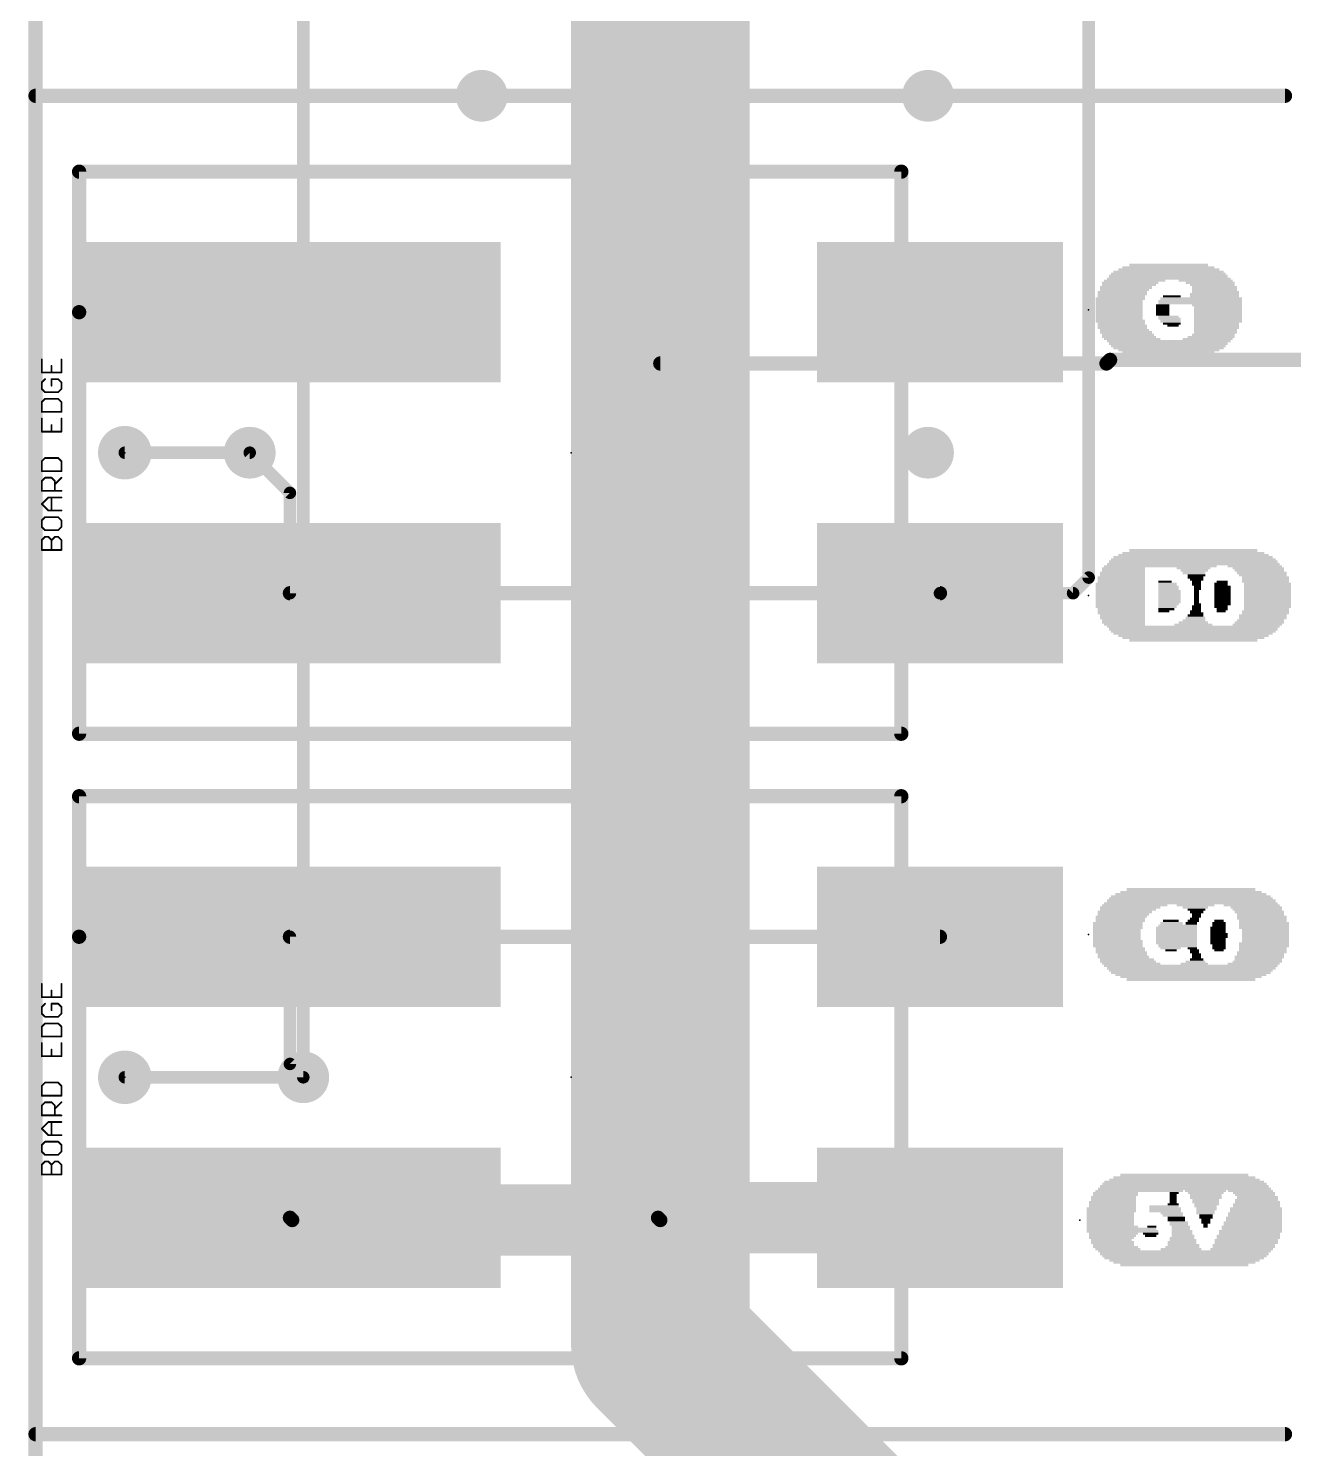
# Model space of a CAD drawing. Extents: x -23 to 84, y -8 to 75.
# Drawn here: x -0.1 to 17.9, y 7.42 to 27.63 of the extents above; entities that cross this region are included whole.
import ezdxf

# ---------------------------------------------------------------- set-up
doc = ezdxf.new("R2010")
doc.units = 0
for name, color, linetype in [('1', 12, 'CONTINUOUS'), ('16', 132, 'CONTINUOUS'), ('18', 110, 'CONTINUOUS'), ('20', 53, 'CONTINUOUS'), ('21', 253, 'CONTINUOUS'), ('23', 53, 'CONTINUOUS'), ('24', 53, 'CONTINUOUS'), ('51', 253, 'CONTINUOUS')]:
    doc.layers.add(name, color=color, linetype=linetype)

# ---------------------------------------------------------------- blocks, each defined once
blk = doc.blocks.new('RECT')
blk.add_solid([(-0.5, -0.5), (0.5, -0.5), (-0.5, 0.5), (0.5, 0.5)])
blk = doc.blocks.new('PIE')
at = {"const_width": 0.5}
blk.add_lwpolyline([(0, -0.25, 1), (0, 0.25, 1), (0, -0.25)], format="xyb", dxfattribs=at)
blk = doc.blocks.new('ROUNDV')
at = {"const_width": 0.5}
blk.add_lwpolyline([(0, -0.25, 1), (0, 0.25, 1), (0, -0.25)], format="xyb", dxfattribs=at)

msp = doc.modelspace()

# ---------------------------------------------------------------- linework, layer by layer
at = {"layer": '1'}
for points, const_width in [([(0, 0), (0, 68.58)], 0.2032), ([(14.986, 19.812), (14.986, 40.386)], 0.1778), ([(3.62, 21.018), (3.048, 21.59)], 0.1778), ([(3.62, 19.59), (3.62, 21.018)], 0.1778), ([(14.986, 19.812), (14.764, 19.59)], 0.1778), ([(3.62, 19.59), (12.87, 19.59)], 0.2032), ([(14.764, 19.59), (12.87, 19.59)], 0.1778), ([(3.62, 14.7), (12.87, 14.7)], 0.2032), ([(3.62, 12.89), (3.62, 14.7)], 0.1778), ([(3.81, 12.7), (3.62, 12.89)], 0.1778), ([(8.89, 10.668), (3.652, 10.668)], 1.016), ([(12.87, 10.7), (8.858, 10.7)], 1.016), ([(3.652, 10.668), (3.62, 10.7)], 0.2032), ([(8.858, 10.7), (8.89, 10.668)], 0.2032)]:
    msp.add_lwpolyline(points, dxfattribs=dict(at, const_width=const_width))
for points, const_width in [([(3.0794, 21.6214, 1), (3.0166, 21.5586)], 0.0889), ([(3.6644, 21.018, 1), (3.5756, 21.018)], 0.0889), ([(3.5886, 20.9866, 1), (3.6514, 21.0494)], 0.0889), ([(14.9416, 19.812, 1), (15.0305, 19.812)], 0.0889), ([(15.0174, 19.7806, 1), (14.9546, 19.8434)], 0.0889), ([(3.62, 19.6408, 1), (3.62, 19.5392)], 0.1016), ([(3.5756, 19.59, 1), (3.6644, 19.59)], 0.0889), ([(12.87, 19.6345, 1), (12.87, 19.5455)], 0.0889), ([(12.87, 19.5392, 1), (12.87, 19.6408)], 0.1016), ([(14.7326, 19.6214, 1), (14.7954, 19.5586)], 0.0889), ([(14.764, 19.5455, 1), (14.764, 19.6345)], 0.0889), ([(3.62, 14.7508, 1), (3.62, 14.6492)], 0.1016), ([(3.6644, 14.7, 1), (3.5756, 14.7)], 0.0889), ([(12.87, 14.6492, 1), (12.87, 14.7508)], 0.1016), ([(3.6514, 12.9214, 1), (3.5886, 12.8586)], 0.0889), ([(3.5756, 12.89, 1), (3.6644, 12.89)], 0.0889), ([(3.7786, 12.6686, 1), (3.8414, 12.7314)], 0.0889), ([(3.652, 10.922, 1), (3.652, 10.414)], 0.508), ([(8.858, 10.954, 1), (8.858, 10.446)], 0.508), ([(8.89, 10.414, 1), (8.89, 10.922)], 0.508), ([(12.87, 10.446, 1), (12.87, 10.954)], 0.508), ([(3.6559, 10.7359, 1), (3.5841, 10.6641)], 0.1016), ([(3.6161, 10.6321, 1), (3.6879, 10.7039)], 0.1016), ([(8.8939, 10.7359, 1), (8.8221, 10.6641)], 0.1016), ([(8.8541, 10.6321, 1), (8.9259, 10.7039)], 0.1016)]:
    msp.add_lwpolyline(points, format="xyb", dxfattribs=dict(at, const_width=const_width))
at = {"layer": '16'}
for points, const_width in [([(0, 0), (0, 68.58)], 0.2032), ([(3.81, 31.75), (3.81, 12.7)], 0.1778), ([(8.89, 22.86), (8.89, 29.718)], 2.54), ([(8.89, 10.668), (8.89, 22.86)], 2.54), ([(15.24, 22.86), (8.89, 22.86)], 0.2032), ([(15.2908, 22.9108), (15.24, 22.86)], 0.2032), ([(20.063, 22.9108), (15.2908, 22.9108)], 0.2032), ([(3.048, 21.59), (1.27, 21.59)], 0.1778), ([(3.81, 12.7), (1.27, 12.7)], 0.1778), ([(8.89, 10.668), (8.89, 8.89)], 2.54), ([(8.89, 8.89), (12.39, 5.39)], 2.54)]:
    msp.add_lwpolyline(points, dxfattribs=dict(at, const_width=const_width))
for points, const_width in [([(9.525, 22.86, 1), (8.255, 22.86)], 1.27), ([(8.255, 22.86, 1), (9.525, 22.86)], 1.27), ([(8.89, 22.9108, 1), (8.89, 22.8092)], 0.1016), ([(15.2041, 22.8959, 1), (15.2759, 22.8241)], 0.1016), ([(15.2908, 22.9616, 1), (15.2908, 22.86)], 0.1016), ([(15.24, 22.8092, 1), (15.24, 22.9108)], 0.1016), ([(15.3267, 22.8749, 1), (15.2549, 22.9467)], 0.1016), ([(1.27, 21.6345, 1), (1.27, 21.5455)], 0.0889), ([(3.048, 21.5455, 1), (3.048, 21.6345)], 0.0889), ([(1.27, 12.7445, 1), (1.27, 12.6556)], 0.0889), ([(3.7656, 12.7, 1), (3.8544, 12.7)], 0.0889), ([(3.81, 12.6556, 1), (3.81, 12.7445)], 0.0889), ([(9.525, 10.668, 1), (8.255, 10.668)], 1.27), ([(8.255, 10.668, 1), (9.525, 10.668)], 1.27), ([(9.339, 9.339, 1), (8.441, 8.441)], 1.27), ([(8.255, 8.89, 1), (9.525, 8.89)], 1.27)]:
    msp.add_lwpolyline(points, format="xyb", dxfattribs=dict(at, const_width=const_width))
at = {"layer": '20', "const_width": 0.2032}
msp.add_lwpolyline([(0, 68.58), (0, 0)], dxfattribs=at)
at = {"layer": '21', "const_width": 0.2032}
for points in [[(0, 26.67), (17.78, 26.67)], [(0.62, 23.59), (0.62, 25.59)], [(0.62, 25.59), (12.32, 25.59)], [(12.32, 25.59), (12.32, 17.59)], [(0.62, 17.59), (0.62, 23.59)], [(12.32, 17.59), (0.62, 17.59)], [(0.62, 14.7), (0.62, 16.7)], [(0.62, 16.7), (12.32, 16.7)], [(12.32, 16.7), (12.32, 8.7)], [(0.62, 8.7), (0.62, 14.7)], [(12.32, 8.7), (0.62, 8.7)], [(0, 7.62), (17.78, 7.62)]]:
    msp.add_lwpolyline(points, dxfattribs=at)
at = {"layer": '21', "const_width": 0.1016}
for points in [[(0, 26.7208, 1), (0, 26.6192)], [(17.78, 26.6192, 1), (17.78, 26.7208)], [(0.6708, 25.59, 1), (0.5692, 25.59)], [(0.62, 25.6408, 1), (0.62, 25.5392)], [(12.3708, 25.59, 1), (12.2692, 25.59)], [(12.32, 25.5392, 1), (12.32, 25.6408)], [(0.6708, 23.59, 1), (0.5692, 23.59)], [(0.5692, 23.59, 1), (0.6708, 23.59)], [(0.62, 17.6408, 1), (0.62, 17.5392)], [(0.5692, 17.59, 1), (0.6708, 17.59)], [(12.2692, 17.59, 1), (12.3708, 17.59)], [(12.32, 17.5392, 1), (12.32, 17.6408)], [(0.6708, 16.7, 1), (0.5692, 16.7)], [(0.62, 16.7508, 1), (0.62, 16.6492)], [(12.3708, 16.7, 1), (12.2692, 16.7)], [(12.32, 16.6492, 1), (12.32, 16.7508)], [(0.6708, 14.7, 1), (0.5692, 14.7)], [(0.5692, 14.7, 1), (0.6708, 14.7)], [(0.62, 8.7508, 1), (0.62, 8.6492)], [(0.5692, 8.7, 1), (0.6708, 8.7)], [(12.2692, 8.7, 1), (12.3708, 8.7)], [(12.32, 8.6492, 1), (12.32, 8.7508)], [(0, 7.6708, 1), (0, 7.5692)], [(17.78, 7.5692, 1), (17.78, 7.6708)]]:
    msp.add_lwpolyline(points, format="xyb", dxfattribs=at)
at = {"layer": '23'}
for p in [(14.986, 23.622), (7.62, 21.59), (14.986, 19.558), (14.986, 14.732), (7.62, 12.7), (14.859, 10.668)]:
    msp.add_point(p, dxfattribs=at)
at = {"layer": '24'}
for p in [(1.27, 21.59), (1.27, 12.7)]:
    msp.add_point(p, dxfattribs=at)
at = {"layer": '51', "const_width": 0.0254}
for points in [[(0.0887, 22.918), (0.0887, 22.7316)], [(0.3683, 22.7316), (0.3683, 22.918)], [(0.0887, 22.7316), (0.3683, 22.7316)], [(0.1353, 22.6374), (0.0887, 22.5907)], [(0.2285, 22.7316), (0.2285, 22.8248)], [(0.3217, 22.6374), (0.2285, 22.6374)], [(0.2285, 22.6374), (0.2285, 22.5441)], [(0.3683, 22.5907), (0.3217, 22.6374)], [(0.0887, 22.5907), (0.0887, 22.4975)], [(0.0887, 22.4975), (0.1353, 22.4509)], [(0.1353, 22.4509), (0.3217, 22.4509)], [(0.3217, 22.4509), (0.3683, 22.4975)], [(0.3683, 22.4975), (0.3683, 22.5907)], [(0.1353, 22.3567), (0.0887, 22.3101)], [(0.0887, 22.3101), (0.0887, 22.1703)], [(0.3217, 22.3567), (0.1353, 22.3567)], [(0.3683, 22.3101), (0.3217, 22.3567)], [(0.3683, 22.1703), (0.3683, 22.3101)], [(0.0887, 22.1703), (0.3683, 22.1703)], [(0.0887, 22.076), (0.0887, 21.8896)], [(0.3683, 21.8896), (0.3683, 22.076)], [(0.0887, 21.8896), (0.3683, 21.8896)], [(0.2285, 21.8896), (0.2285, 21.9828)], [(0.1353, 21.5147), (0.0887, 21.4681)], [(0.0887, 21.4681), (0.0887, 21.3283)], [(0.3217, 21.5147), (0.1353, 21.5147)], [(0.3683, 21.4681), (0.3217, 21.5147)], [(0.3683, 21.3283), (0.3683, 21.4681)], [(0.0887, 21.3283), (0.3683, 21.3283)], [(0.0887, 21.1875), (0.1353, 21.2341)], [(0.1353, 21.2341), (0.2285, 21.2341)], [(0.2285, 21.2341), (0.2751, 21.1875)], [(0.2751, 21.1409), (0.3683, 21.2341)], [(0.0887, 21.0477), (0.0887, 21.1875)], [(0.3683, 21.0477), (0.0887, 21.0477)], [(0.2751, 21.1875), (0.2751, 21.0477)], [(0.0887, 20.8602), (0.1819, 20.9534)], [(0.1819, 20.767), (0.0887, 20.8602)], [(0.1819, 20.9534), (0.3683, 20.9534)], [(0.2285, 20.767), (0.2285, 20.9534)], [(0.1353, 20.6728), (0.0887, 20.6262)], [(0.0887, 20.6262), (0.0887, 20.533)], [(0.3217, 20.6728), (0.1353, 20.6728)], [(0.3683, 20.767), (0.1819, 20.767)], [(0.3683, 20.6262), (0.3217, 20.6728)], [(0.3683, 20.533), (0.3683, 20.6262)], [(0.0887, 20.533), (0.1353, 20.4864)], [(0.1353, 20.4864), (0.3217, 20.4864)], [(0.3217, 20.4864), (0.3683, 20.533)], [(0.0887, 20.3455), (0.1353, 20.3921)], [(0.0887, 20.2057), (0.0887, 20.3455)], [(0.3683, 20.2057), (0.0887, 20.2057)], [(0.1353, 20.3921), (0.1819, 20.3921)], [(0.1819, 20.3921), (0.2285, 20.3455)], [(0.2285, 20.3455), (0.2751, 20.3921)], [(0.2285, 20.2057), (0.2285, 20.3455)], [(0.2751, 20.3921), (0.3217, 20.3921)], [(0.3217, 20.3921), (0.3683, 20.3455)], [(0.3683, 20.3455), (0.3683, 20.2057)], [(0.0887, 14.028), (0.0887, 13.8416)], [(0.3683, 13.8416), (0.3683, 14.028)], [(0.0887, 13.8416), (0.3683, 13.8416)], [(0.1353, 13.7474), (0.0887, 13.7007)], [(0.2285, 13.8416), (0.2285, 13.9348)], [(0.3217, 13.7474), (0.2285, 13.7474)], [(0.2285, 13.7474), (0.2285, 13.6541)], [(0.3683, 13.7007), (0.3217, 13.7474)], [(0.0887, 13.7007), (0.0887, 13.6075)], [(0.0887, 13.6075), (0.1353, 13.5609)], [(0.1353, 13.5609), (0.3217, 13.5609)], [(0.3217, 13.5609), (0.3683, 13.6075)], [(0.3683, 13.6075), (0.3683, 13.7007)], [(0.1353, 13.4667), (0.0887, 13.4201)], [(0.0887, 13.4201), (0.0887, 13.2803)], [(0.3217, 13.4667), (0.1353, 13.4667)], [(0.3683, 13.4201), (0.3217, 13.4667)], [(0.3683, 13.2803), (0.3683, 13.4201)], [(0.0887, 13.2803), (0.3683, 13.2803)], [(0.0887, 13.186), (0.0887, 12.9996)], [(0.3683, 12.9996), (0.3683, 13.186)], [(0.0887, 12.9996), (0.3683, 12.9996)], [(0.2285, 12.9996), (0.2285, 13.0928)], [(0.1353, 12.6247), (0.0887, 12.5781)], [(0.0887, 12.5781), (0.0887, 12.4383)], [(0.3217, 12.6247), (0.1353, 12.6247)], [(0.3683, 12.5781), (0.3217, 12.6247)], [(0.3683, 12.4383), (0.3683, 12.5781)], [(0.0887, 12.4383), (0.3683, 12.4383)], [(0.0887, 12.2975), (0.1353, 12.3441)], [(0.1353, 12.3441), (0.2285, 12.3441)], [(0.2285, 12.3441), (0.2751, 12.2975)], [(0.2751, 12.2509), (0.3683, 12.3441)], [(0.0887, 12.1577), (0.0887, 12.2975)], [(0.3683, 12.1577), (0.0887, 12.1577)], [(0.2751, 12.2975), (0.2751, 12.1577)], [(0.0887, 11.9702), (0.1819, 12.0634)], [(0.1819, 11.877), (0.0887, 11.9702)], [(0.1819, 12.0634), (0.3683, 12.0634)], [(0.2285, 11.877), (0.2285, 12.0634)], [(0.1353, 11.7828), (0.0887, 11.7362)], [(0.0887, 11.7362), (0.0887, 11.643)], [(0.3217, 11.7828), (0.1353, 11.7828)], [(0.3683, 11.877), (0.1819, 11.877)], [(0.3683, 11.7362), (0.3217, 11.7828)], [(0.3683, 11.643), (0.3683, 11.7362)], [(0.0887, 11.643), (0.1353, 11.5964)], [(0.1353, 11.5964), (0.3217, 11.5964)], [(0.3217, 11.5964), (0.3683, 11.643)], [(0.0887, 11.4555), (0.1353, 11.5021)], [(0.0887, 11.3157), (0.0887, 11.4555)], [(0.3683, 11.3157), (0.0887, 11.3157)], [(0.1353, 11.5021), (0.1819, 11.5021)], [(0.1819, 11.5021), (0.2285, 11.4555)], [(0.2285, 11.4555), (0.2751, 11.5021)], [(0.2285, 11.3157), (0.2285, 11.4555)], [(0.2751, 11.5021), (0.3217, 11.5021)], [(0.3217, 11.5021), (0.3683, 11.4555)], [(0.3683, 11.4555), (0.3683, 11.3157)]]:
    msp.add_lwpolyline(points, dxfattribs=at)
at = {"layer": '51', "const_width": 0.0127}
for points in [[(0.095, 22.918, 1), (0.0823, 22.918)], [(0.3747, 22.918, 1), (0.3619, 22.918)], [(0.0887, 22.7379, 1), (0.0887, 22.7252)], [(0.0823, 22.7316, 1), (0.095, 22.7316)], [(0.1398, 22.6329, 1), (0.1308, 22.6418)], [(0.2348, 22.8248, 1), (0.2221, 22.8248)], [(0.2221, 22.7316, 1), (0.2348, 22.7316)], [(0.2348, 22.6374, 1), (0.2221, 22.6374)], [(0.2285, 22.6437, 1), (0.2285, 22.631)], [(0.3262, 22.6418, 1), (0.3172, 22.6329)], [(0.3217, 22.631, 1), (0.3217, 22.6437)], [(0.3619, 22.7316, 1), (0.3747, 22.7316)], [(0.3683, 22.7252, 1), (0.3683, 22.7379)], [(0.095, 22.5907, 1), (0.0823, 22.5907)], [(0.0842, 22.5952, 1), (0.0932, 22.5863)], [(0.0932, 22.502, 1), (0.0842, 22.493)], [(0.0823, 22.4975, 1), (0.095, 22.4975)], [(0.1353, 22.4573, 1), (0.1353, 22.4446)], [(0.1308, 22.4464, 1), (0.1398, 22.4554)], [(0.2221, 22.5441, 1), (0.2348, 22.5441)], [(0.3172, 22.4554, 1), (0.3262, 22.4464)], [(0.3217, 22.4446, 1), (0.3217, 22.4573)], [(0.3747, 22.5907, 1), (0.3619, 22.5907)], [(0.3619, 22.4975, 1), (0.3747, 22.4975)], [(0.3638, 22.5863, 1), (0.3728, 22.5952)], [(0.3728, 22.493, 1), (0.3638, 22.502)], [(0.095, 22.3101, 1), (0.0823, 22.3101)], [(0.0842, 22.3146, 1), (0.0932, 22.3056)], [(0.1353, 22.363, 1), (0.1353, 22.3503)], [(0.1398, 22.3522, 1), (0.1308, 22.3612)], [(0.3262, 22.3612, 1), (0.3172, 22.3522)], [(0.3217, 22.3503, 1), (0.3217, 22.363)], [(0.3747, 22.3101, 1), (0.3619, 22.3101)], [(0.3638, 22.3056, 1), (0.3728, 22.3146)], [(0.0887, 22.1766, 1), (0.0887, 22.1639)], [(0.0823, 22.1703, 1), (0.095, 22.1703)], [(0.095, 22.076, 1), (0.0823, 22.076)], [(0.3619, 22.1703, 1), (0.3747, 22.1703)], [(0.3747, 22.076, 1), (0.3619, 22.076)], [(0.3683, 22.1639, 1), (0.3683, 22.1766)], [(0.0887, 21.896, 1), (0.0887, 21.8833)], [(0.0823, 21.8896, 1), (0.095, 21.8896)], [(0.2348, 21.9828, 1), (0.2221, 21.9828)], [(0.2221, 21.8896, 1), (0.2348, 21.8896)], [(0.3619, 21.8896, 1), (0.3747, 21.8896)], [(0.3683, 21.8833, 1), (0.3683, 21.896)], [(0.095, 21.4681, 1), (0.0823, 21.4681)], [(0.0842, 21.4726, 1), (0.0932, 21.4636)], [(0.1353, 21.5211, 1), (0.1353, 21.5084)], [(0.1398, 21.5102, 1), (0.1308, 21.5192)], [(0.3262, 21.5192, 1), (0.3172, 21.5102)], [(0.3217, 21.5084, 1), (0.3217, 21.5211)], [(0.3747, 21.4681, 1), (0.3619, 21.4681)], [(0.3638, 21.4636, 1), (0.3728, 21.4726)], [(0.0887, 21.3347, 1), (0.0887, 21.322)], [(0.0823, 21.3283, 1), (0.095, 21.3283)], [(0.1353, 21.2404, 1), (0.1353, 21.2277)], [(0.1398, 21.2296, 1), (0.1308, 21.2386)], [(0.233, 21.2386, 1), (0.224, 21.2296)], [(0.2285, 21.2277, 1), (0.2285, 21.2404)], [(0.3619, 21.3283, 1), (0.3747, 21.3283)], [(0.3728, 21.2296, 1), (0.3638, 21.2386)], [(0.3683, 21.322, 1), (0.3683, 21.3347)], [(0.095, 21.1875, 1), (0.0823, 21.1875)], [(0.0842, 21.192, 1), (0.0932, 21.183)], [(0.0887, 21.054, 1), (0.0887, 21.0413)], [(0.0823, 21.0477, 1), (0.095, 21.0477)], [(0.2814, 21.1875, 1), (0.2687, 21.1875)], [(0.2706, 21.1454, 1), (0.2796, 21.1364)], [(0.2687, 21.0477, 1), (0.2814, 21.0477)], [(0.2706, 21.183, 1), (0.2796, 21.192)], [(0.3683, 21.0413, 1), (0.3683, 21.054)], [(0.0932, 20.8647, 1), (0.0842, 20.8557)], [(0.0842, 20.8647, 1), (0.0932, 20.8557)], [(0.1819, 20.9598, 1), (0.1819, 20.9471)], [(0.1864, 20.9489, 1), (0.1774, 20.9579)], [(0.2348, 20.9534, 1), (0.2221, 20.9534)], [(0.3683, 20.9471, 1), (0.3683, 20.9598)], [(0.095, 20.6262, 1), (0.0823, 20.6262)], [(0.0842, 20.6307, 1), (0.0932, 20.6217)], [(0.1353, 20.6791, 1), (0.1353, 20.6664)], [(0.1398, 20.6683, 1), (0.1308, 20.6773)], [(0.1819, 20.7734, 1), (0.1819, 20.7607)], [(0.1774, 20.7625, 1), (0.1864, 20.7715)], [(0.2221, 20.767, 1), (0.2348, 20.767)], [(0.3262, 20.6773, 1), (0.3172, 20.6683)], [(0.3217, 20.6664, 1), (0.3217, 20.6791)], [(0.3747, 20.6262, 1), (0.3619, 20.6262)], [(0.3638, 20.6217, 1), (0.3728, 20.6307)], [(0.3683, 20.7607, 1), (0.3683, 20.7734)], [(0.0932, 20.5374, 1), (0.0842, 20.5285)], [(0.0823, 20.533, 1), (0.095, 20.533)], [(0.1353, 20.4927, 1), (0.1353, 20.48)], [(0.1308, 20.4819, 1), (0.1398, 20.4908)], [(0.3172, 20.4908, 1), (0.3262, 20.4819)], [(0.3217, 20.48, 1), (0.3217, 20.4927)], [(0.3619, 20.533, 1), (0.3747, 20.533)], [(0.3728, 20.5285, 1), (0.3638, 20.5374)], [(0.095, 20.3455, 1), (0.0823, 20.3455)], [(0.0842, 20.35, 1), (0.0932, 20.341)], [(0.0887, 20.2121, 1), (0.0887, 20.1993)], [(0.1353, 20.3985, 1), (0.1353, 20.3858)], [(0.1398, 20.3876, 1), (0.1308, 20.3966)], [(0.1864, 20.3966, 1), (0.1774, 20.3876)], [(0.1819, 20.3858, 1), (0.1819, 20.3985)], [(0.2348, 20.3455, 1), (0.2221, 20.3455)], [(0.224, 20.35, 1), (0.233, 20.341)], [(0.224, 20.341, 1), (0.233, 20.35)], [(0.2751, 20.3985, 1), (0.2751, 20.3858)], [(0.2796, 20.3876, 1), (0.2706, 20.3966)], [(0.3262, 20.3966, 1), (0.3172, 20.3876)], [(0.3217, 20.3858, 1), (0.3217, 20.3985)], [(0.3747, 20.3455, 1), (0.3619, 20.3455)], [(0.3638, 20.341, 1), (0.3728, 20.35)], [(0.3683, 20.1993, 1), (0.3683, 20.2121)], [(0.0823, 20.2057, 1), (0.095, 20.2057)], [(0.2221, 20.2057, 1), (0.2348, 20.2057)], [(0.3619, 20.2057, 1), (0.3747, 20.2057)], [(0.095, 14.028, 1), (0.0823, 14.028)], [(0.3747, 14.028, 1), (0.3619, 14.028)], [(0.0887, 13.8479, 1), (0.0887, 13.8352)], [(0.0823, 13.8416, 1), (0.095, 13.8416)], [(0.1398, 13.7429, 1), (0.1308, 13.7518)], [(0.2348, 13.9348, 1), (0.2221, 13.9348)], [(0.2221, 13.8416, 1), (0.2348, 13.8416)], [(0.2348, 13.7474, 1), (0.2221, 13.7474)], [(0.2285, 13.7537, 1), (0.2285, 13.741)], [(0.3262, 13.7518, 1), (0.3172, 13.7429)], [(0.3217, 13.741, 1), (0.3217, 13.7537)], [(0.3619, 13.8416, 1), (0.3747, 13.8416)], [(0.3683, 13.8352, 1), (0.3683, 13.8479)], [(0.095, 13.7007, 1), (0.0823, 13.7007)], [(0.0842, 13.7052, 1), (0.0932, 13.6963)], [(0.0932, 13.612, 1), (0.0842, 13.603)], [(0.0823, 13.6075, 1), (0.095, 13.6075)], [(0.1353, 13.5673, 1), (0.1353, 13.5546)], [(0.1308, 13.5564, 1), (0.1398, 13.5654)], [(0.2221, 13.6541, 1), (0.2348, 13.6541)], [(0.3172, 13.5654, 1), (0.3262, 13.5564)], [(0.3217, 13.5546, 1), (0.3217, 13.5673)], [(0.3747, 13.7007, 1), (0.3619, 13.7007)], [(0.3619, 13.6075, 1), (0.3747, 13.6075)], [(0.3638, 13.6963, 1), (0.3728, 13.7052)], [(0.3728, 13.603, 1), (0.3638, 13.612)], [(0.095, 13.4201, 1), (0.0823, 13.4201)], [(0.0842, 13.4246, 1), (0.0932, 13.4156)], [(0.1353, 13.473, 1), (0.1353, 13.4603)], [(0.1398, 13.4622, 1), (0.1308, 13.4712)], [(0.3262, 13.4712, 1), (0.3172, 13.4622)], [(0.3217, 13.4603, 1), (0.3217, 13.473)], [(0.3747, 13.4201, 1), (0.3619, 13.4201)], [(0.3638, 13.4156, 1), (0.3728, 13.4246)], [(0.0887, 13.2866, 1), (0.0887, 13.2739)], [(0.0823, 13.2803, 1), (0.095, 13.2803)], [(0.095, 13.186, 1), (0.0823, 13.186)], [(0.3619, 13.2803, 1), (0.3747, 13.2803)], [(0.3747, 13.186, 1), (0.3619, 13.186)], [(0.3683, 13.2739, 1), (0.3683, 13.2866)], [(0.0887, 13.006, 1), (0.0887, 12.9933)], [(0.0823, 12.9996, 1), (0.095, 12.9996)], [(0.2348, 13.0928, 1), (0.2221, 13.0928)], [(0.2221, 12.9996, 1), (0.2348, 12.9996)], [(0.3619, 12.9996, 1), (0.3747, 12.9996)], [(0.3683, 12.9933, 1), (0.3683, 13.006)], [(0.095, 12.5781, 1), (0.0823, 12.5781)], [(0.0842, 12.5826, 1), (0.0932, 12.5736)], [(0.1353, 12.6311, 1), (0.1353, 12.6184)], [(0.1398, 12.6202, 1), (0.1308, 12.6292)], [(0.3262, 12.6292, 1), (0.3172, 12.6202)], [(0.3217, 12.6184, 1), (0.3217, 12.6311)], [(0.3747, 12.5781, 1), (0.3619, 12.5781)], [(0.3638, 12.5736, 1), (0.3728, 12.5826)], [(0.0887, 12.4447, 1), (0.0887, 12.432)], [(0.0823, 12.4383, 1), (0.095, 12.4383)], [(0.1353, 12.3504, 1), (0.1353, 12.3377)], [(0.1398, 12.3396, 1), (0.1308, 12.3486)], [(0.233, 12.3486, 1), (0.224, 12.3396)], [(0.2285, 12.3377, 1), (0.2285, 12.3504)], [(0.3619, 12.4383, 1), (0.3747, 12.4383)], [(0.3728, 12.3396, 1), (0.3638, 12.3486)], [(0.3683, 12.432, 1), (0.3683, 12.4447)], [(0.095, 12.2975, 1), (0.0823, 12.2975)], [(0.0842, 12.302, 1), (0.0932, 12.293)], [(0.0887, 12.164, 1), (0.0887, 12.1513)], [(0.0823, 12.1577, 1), (0.095, 12.1577)], [(0.2814, 12.2975, 1), (0.2687, 12.2975)], [(0.2706, 12.2554, 1), (0.2796, 12.2464)], [(0.2687, 12.1577, 1), (0.2814, 12.1577)], [(0.2706, 12.293, 1), (0.2796, 12.302)], [(0.3683, 12.1513, 1), (0.3683, 12.164)], [(0.0932, 11.9747, 1), (0.0842, 11.9657)], [(0.0842, 11.9747, 1), (0.0932, 11.9657)], [(0.1819, 12.0698, 1), (0.1819, 12.0571)], [(0.1864, 12.0589, 1), (0.1774, 12.0679)], [(0.2348, 12.0634, 1), (0.2221, 12.0634)], [(0.3683, 12.0571, 1), (0.3683, 12.0698)], [(0.095, 11.7362, 1), (0.0823, 11.7362)], [(0.0842, 11.7407, 1), (0.0932, 11.7317)], [(0.1353, 11.7891, 1), (0.1353, 11.7764)], [(0.1398, 11.7783, 1), (0.1308, 11.7873)], [(0.1819, 11.8834, 1), (0.1819, 11.8707)], [(0.1774, 11.8725, 1), (0.1864, 11.8815)], [(0.2221, 11.877, 1), (0.2348, 11.877)], [(0.3262, 11.7873, 1), (0.3172, 11.7783)], [(0.3217, 11.7764, 1), (0.3217, 11.7891)], [(0.3747, 11.7362, 1), (0.3619, 11.7362)], [(0.3638, 11.7317, 1), (0.3728, 11.7407)], [(0.3683, 11.8707, 1), (0.3683, 11.8834)], [(0.0932, 11.6474, 1), (0.0842, 11.6385)], [(0.0823, 11.643, 1), (0.095, 11.643)], [(0.1353, 11.6027, 1), (0.1353, 11.59)], [(0.1308, 11.5919, 1), (0.1398, 11.6008)], [(0.3172, 11.6008, 1), (0.3262, 11.5919)], [(0.3217, 11.59, 1), (0.3217, 11.6027)], [(0.3619, 11.643, 1), (0.3747, 11.643)], [(0.3728, 11.6385, 1), (0.3638, 11.6474)], [(0.095, 11.4555, 1), (0.0823, 11.4555)], [(0.0842, 11.46, 1), (0.0932, 11.451)], [(0.0887, 11.3221, 1), (0.0887, 11.3094)], [(0.0823, 11.3157, 1), (0.095, 11.3157)], [(0.1353, 11.5085, 1), (0.1353, 11.4958)], [(0.1398, 11.4976, 1), (0.1308, 11.5066)], [(0.1864, 11.5066, 1), (0.1774, 11.4976)], [(0.1819, 11.4958, 1), (0.1819, 11.5085)], [(0.2348, 11.4555, 1), (0.2221, 11.4555)], [(0.2221, 11.3157, 1), (0.2348, 11.3157)], [(0.224, 11.46, 1), (0.233, 11.451)], [(0.224, 11.451, 1), (0.233, 11.46)], [(0.2751, 11.5085, 1), (0.2751, 11.4958)], [(0.2796, 11.4976, 1), (0.2706, 11.5066)], [(0.3262, 11.5066, 1), (0.3172, 11.4976)], [(0.3217, 11.4958, 1), (0.3217, 11.5085)], [(0.3747, 11.4555, 1), (0.3619, 11.4555)], [(0.3619, 11.3157, 1), (0.3747, 11.3157)], [(0.3638, 11.451, 1), (0.3728, 11.46)], [(0.3683, 11.3094, 1), (0.3683, 11.3221)]]:
    msp.add_lwpolyline(points, format="xyb", dxfattribs=at)

# ---------------------------------------------------------------- block references
at = {"layer": '1', "yscale": 2}
for p, xscale in [((3.62, 23.59), 6), ((12.87, 23.59), 3.5), ((3.62, 19.59), 6), ((12.87, 19.59), 3.5), ((3.62, 14.7), 6), ((12.87, 14.7), 3.5), ((3.62, 10.7), 6), ((12.87, 10.7), 3.5)]:
    msp.add_blockref('RECT', p, dxfattribs=dict(at, xscale=xscale))
at = {"layer": '16', "xscale": 0.762, "yscale": 0.762}
for p in [(1.27, 21.59), (1.27, 12.7)]:
    msp.add_blockref('PIE', p, dxfattribs=at)
at = {"layer": '18', "xscale": 0.7366, "yscale": 0.7366}
for p in [(6.35, 26.67), (6.35, 26.67), (12.7, 26.67), (12.7, 26.67), (3.048, 21.59), (3.048, 21.59), (12.7, 21.59), (12.7, 21.59), (3.81, 12.7), (3.81, 12.7), (8.89, 10.668), (8.89, 10.668)]:
    msp.add_blockref('ROUNDV', p, dxfattribs=at)
at = {"layer": '21'}
for p, xscale, yscale in [((16.126, 24.262), 1.12, 0.04), ((16.126, 24.067), 1.76, 0.03), ((16.121, 24.102), 1.69, 0.04), ((16.121, 24.137), 1.63, 0.03), ((16.121, 24.167), 1.57, 0.03), ((16.126, 24.197), 1.44, 0.03), ((16.121, 24.227), 1.31, 0.03), ((15.466, 23.877), 0.7, 0.03), ((15.466, 23.847), 0.7, 0.03), ((15.516, 23.942), 0.74, 0.04), ((15.496, 23.907), 0.7, 0.03), ((15.576, 24.007), 0.8, 0.03), ((15.561, 23.977), 0.77, 0.03), ((15.641, 24.037), 0.87, 0.03), ((16.651, 24.037), 0.77, 0.03), ((16.716, 24.007), 0.7, 0.03), ((16.746, 23.977), 0.64, 0.03), ((16.776, 23.847), 0.7, 0.03), ((16.776, 23.942), 0.64, 0.04), ((16.776, 23.907), 0.64, 0.03), ((16.791, 23.877), 0.67, 0.03), ((15.436, 23.782), 0.7, 0.04), ((15.421, 23.747), 0.67, 0.03), ((15.421, 23.717), 0.67, 0.03), ((15.421, 23.687), 0.67, 0.03), ((15.421, 23.657), 0.67, 0.03), ((15.451, 23.817), 0.67, 0.03), ((16.041, 23.687), 0.19, 0.03), ((16.041, 23.657), 0.19, 0.03), ((16.571, 23.747), 1.19, 0.03), ((16.571, 23.717), 1.19, 0.03), ((16.586, 23.782), 1.16, 0.04), ((16.171, 23.817), 0.25, 0.03), ((16.776, 23.817), 0.7, 0.03), ((16.811, 23.687), 0.71, 0.03), ((16.826, 23.657), 0.68, 0.03), ((15.421, 23.622), 0.67, 0.04), ((15.421, 23.587), 0.67, 0.03), ((15.421, 23.557), 0.67, 0.03), ((15.421, 23.527), 0.67, 0.03), ((15.421, 23.497), 0.67, 0.03), ((15.436, 23.462), 0.7, 0.04), ((16.041, 23.622), 0.19, 0.04), ((16.041, 23.587), 0.19, 0.03), ((16.041, 23.557), 0.19, 0.03), ((16.121, 23.527), 0.29, 0.03), ((16.136, 23.497), 0.32, 0.03), ((16.151, 23.462), 0.29, 0.04), ((16.826, 23.622), 0.68, 0.04), ((16.826, 23.587), 0.68, 0.03), ((16.826, 23.557), 0.68, 0.03), ((16.826, 23.527), 0.68, 0.03), ((16.826, 23.497), 0.68, 0.03), ((16.826, 23.462), 0.68, 0.04), ((15.451, 23.427), 0.67, 0.03), ((15.466, 23.397), 0.7, 0.03), ((15.466, 23.367), 0.7, 0.03), ((15.496, 23.337), 0.7, 0.03), ((15.516, 23.302), 0.74, 0.04), ((15.546, 23.267), 0.74, 0.03), ((15.561, 23.237), 0.77, 0.03), ((16.171, 23.427), 0.25, 0.03), ((16.186, 23.397), 0.16, 0.03), ((16.731, 23.237), 0.67, 0.03), ((16.761, 23.267), 0.61, 0.03), ((16.806, 23.427), 0.64, 0.03), ((16.806, 23.397), 0.64, 0.03), ((16.806, 23.367), 0.64, 0.03), ((16.791, 23.337), 0.61, 0.03), ((16.791, 23.302), 0.61, 0.04), ((15.606, 23.207), 0.8, 0.03), ((16.126, 23.177), 1.76, 0.03), ((16.121, 23.142), 1.69, 0.04), ((16.121, 23.107), 1.63, 0.03), ((16.121, 23.077), 1.57, 0.03), ((16.126, 23.047), 1.44, 0.03), ((16.681, 23.207), 0.71, 0.03), ((16.121, 23.017), 1.31, 0.03), ((16.126, 22.982), 1.12, 0.04), ((16.476, 20.198), 1.82, 0.04), ((16.476, 20.003), 2.46, 0.03), ((16.476, 20.038), 2.4, 0.04), ((16.476, 20.073), 2.34, 0.03), ((16.471, 20.103), 2.27, 0.03), ((16.476, 20.133), 2.14, 0.03), ((16.476, 20.163), 2.02, 0.03), ((15.451, 19.813), 0.67, 0.03), ((15.466, 19.878), 0.64, 0.04), ((15.466, 19.843), 0.64, 0.03), ((15.481, 19.943), 0.61, 0.03), ((15.481, 19.913), 0.61, 0.03), ((16.006, 19.973), 1.6, 0.03), ((16.476, 19.943), 0.48, 0.03), ((16.491, 19.913), 0.39, 0.03), ((16.486, 19.878), 0.32, 0.04), ((16.521, 19.843), 0.25, 0.03), ((16.506, 19.813), 0.22, 0.03), ((17.351, 19.973), 0.77, 0.03), ((17.401, 19.943), 0.73, 0.03), ((17.416, 19.913), 0.7, 0.03), ((17.451, 19.878), 0.71, 0.04), ((17.466, 19.843), 0.68, 0.03), ((17.501, 19.813), 0.67, 0.03), ((15.436, 19.718), 0.7, 0.04), ((15.436, 19.683), 0.7, 0.03), ((15.436, 19.653), 0.7, 0.03), ((15.436, 19.623), 0.7, 0.03), ((15.436, 19.593), 0.7, 0.03), ((15.451, 19.783), 0.67, 0.03), ((15.451, 19.753), 0.67, 0.03), ((16.071, 19.753), 0.19, 0.03), ((16.106, 19.718), 0.26, 0.04), ((16.121, 19.683), 0.29, 0.03), ((16.121, 19.653), 0.29, 0.03), ((16.136, 19.623), 0.32, 0.03), ((16.136, 19.593), 0.32, 0.03), ((16.521, 19.783), 0.19, 0.03), ((16.521, 19.753), 0.13, 0.03), ((16.521, 19.718), 0.13, 0.04), ((16.536, 19.683), 0.1, 0.03), ((16.536, 19.653), 0.1, 0.03), ((16.521, 19.623), 0.07, 0.03), ((16.521, 19.593), 0.07, 0.03), ((16.871, 19.718), 0.19, 0.04), ((16.891, 19.683), 0.23, 0.03), ((16.891, 19.653), 0.23, 0.03), ((16.891, 19.623), 0.23, 0.03), ((16.891, 19.593), 0.23, 0.03), ((16.886, 19.753), 0.16, 0.03), ((17.501, 19.783), 0.67, 0.03), ((17.501, 19.753), 0.67, 0.03), ((17.531, 19.718), 0.67, 0.04), ((17.531, 19.683), 0.67, 0.03), ((17.531, 19.653), 0.67, 0.03), ((17.531, 19.623), 0.67, 0.03), ((17.531, 19.593), 0.67, 0.03), ((15.436, 19.558), 0.7, 0.04), ((15.436, 19.523), 0.7, 0.03), ((15.436, 19.493), 0.7, 0.03), ((15.436, 19.463), 0.7, 0.03), ((15.436, 19.433), 0.7, 0.03), ((15.436, 19.398), 0.7, 0.04), ((16.136, 19.558), 0.32, 0.04), ((16.136, 19.523), 0.32, 0.03), ((16.136, 19.493), 0.32, 0.03), ((16.136, 19.463), 0.32, 0.03), ((16.121, 19.433), 0.29, 0.03), ((16.106, 19.398), 0.26, 0.04), ((16.521, 19.398), 0.13, 0.04), ((16.521, 19.558), 0.07, 0.04), ((16.521, 19.523), 0.07, 0.03), ((16.521, 19.493), 0.07, 0.03), ((16.521, 19.463), 0.07, 0.03), ((16.536, 19.433), 0.1, 0.03), ((16.891, 19.558), 0.23, 0.04), ((16.891, 19.523), 0.23, 0.03), ((16.891, 19.493), 0.23, 0.03), ((16.891, 19.463), 0.23, 0.03), ((16.891, 19.433), 0.23, 0.03), ((16.871, 19.398), 0.19, 0.04), ((17.531, 19.558), 0.67, 0.04), ((17.531, 19.523), 0.67, 0.03), ((17.531, 19.493), 0.67, 0.03), ((17.531, 19.463), 0.67, 0.03), ((17.531, 19.433), 0.67, 0.03), ((17.531, 19.398), 0.67, 0.04), ((15.451, 19.363), 0.67, 0.03), ((15.451, 19.333), 0.67, 0.03), ((15.451, 19.303), 0.67, 0.03), ((15.466, 19.273), 0.64, 0.03), ((15.466, 19.238), 0.64, 0.04), ((15.481, 19.203), 0.61, 0.03), ((16.091, 19.363), 0.23, 0.03), ((16.056, 19.333), 0.16, 0.03), ((16.486, 19.203), 0.32, 0.03), ((16.506, 19.238), 0.28, 0.04), ((16.506, 19.273), 0.22, 0.03), ((16.506, 19.333), 0.16, 0.03), ((16.521, 19.303), 0.19, 0.03), ((16.521, 19.363), 0.13, 0.03), ((16.886, 19.363), 0.16, 0.03), ((16.871, 19.333), 0.13, 0.03), ((17.431, 19.203), 0.67, 0.03), ((17.466, 19.273), 0.68, 0.03), ((17.466, 19.238), 0.68, 0.04), ((17.501, 19.333), 0.67, 0.03), ((17.501, 19.303), 0.67, 0.03), ((17.516, 19.363), 0.64, 0.03), ((15.481, 19.173), 0.61, 0.03), ((15.496, 19.143), 0.58, 0.03), ((16.476, 19.113), 2.46, 0.03), ((16.476, 19.078), 2.4, 0.04), ((16.476, 19.043), 2.34, 0.03), ((16.471, 19.013), 2.27, 0.03), ((16.476, 19.143), 0.54, 0.03), ((16.476, 19.173), 0.42, 0.03), ((17.386, 19.143), 0.7, 0.03), ((17.416, 19.173), 0.7, 0.03), ((16.476, 18.983), 2.14, 0.03), ((16.476, 18.953), 2.02, 0.03), ((16.476, 18.918), 1.82, 0.04), ((16.441, 15.372), 1.83, 0.04), ((15.641, 15.147), 0.93, 0.03), ((16.441, 15.177), 2.47, 0.03), ((16.446, 15.212), 2.4, 0.04), ((16.441, 15.247), 2.33, 0.03), ((16.441, 15.277), 2.27, 0.03), ((16.441, 15.307), 2.15, 0.03), ((16.441, 15.337), 2.01, 0.03), ((16.506, 15.147), 0.54, 0.03), ((17.306, 15.147), 0.8, 0.03), ((15.451, 14.987), 0.73, 0.03), ((15.436, 14.957), 0.7, 0.03), ((15.501, 15.052), 0.77, 0.04), ((15.481, 15.017), 0.73, 0.03), ((15.576, 15.117), 0.86, 0.03), ((15.546, 15.087), 0.8, 0.03), ((16.506, 15.117), 0.36, 0.03), ((16.521, 15.087), 0.25, 0.03), ((16.521, 15.052), 0.19, 0.04), ((16.491, 14.957), 0.13, 0.03), ((16.521, 15.017), 0.13, 0.03), ((16.521, 14.987), 0.13, 0.03), ((17.371, 15.117), 0.73, 0.03), ((17.386, 15.087), 0.7, 0.03), ((17.416, 15.052), 0.7, 0.04), ((17.431, 15.017), 0.67, 0.03), ((17.451, 14.987), 0.71, 0.03), ((17.451, 14.957), 0.71, 0.03), ((15.401, 14.892), 0.71, 0.04), ((15.401, 14.857), 0.71, 0.03), ((15.401, 14.827), 0.71, 0.03), ((15.386, 14.797), 0.68, 0.03), ((15.386, 14.767), 0.68, 0.03), ((15.436, 14.927), 0.7, 0.03), ((16.236, 14.827), 0.58, 0.03), ((16.236, 14.797), 0.58, 0.03), ((16.236, 14.767), 0.58, 0.03), ((16.251, 14.857), 0.55, 0.03), ((16.166, 14.892), 0.32, 0.04), ((16.156, 14.927), 0.22, 0.03), ((16.446, 14.892), 0.16, 0.04), ((16.476, 14.927), 0.16, 0.03), ((16.826, 14.827), 0.22, 0.03), ((16.826, 14.797), 0.22, 0.03), ((16.826, 14.767), 0.22, 0.03), ((16.841, 14.892), 0.19, 0.04), ((16.841, 14.857), 0.19, 0.03), ((16.841, 14.927), 0.13, 0.03), ((17.466, 14.927), 0.68, 0.03), ((17.481, 14.892), 0.71, 0.04), ((17.481, 14.857), 0.71, 0.03), ((17.481, 14.827), 0.71, 0.03), ((17.501, 14.797), 0.67, 0.03), ((17.501, 14.767), 0.67, 0.03), ((15.386, 14.732), 0.68, 0.04), ((15.386, 14.697), 0.68, 0.03), ((15.386, 14.667), 0.68, 0.03), ((15.401, 14.637), 0.71, 0.03), ((15.401, 14.607), 0.71, 0.03), ((15.401, 14.572), 0.71, 0.04), ((16.236, 14.732), 0.58, 0.04), ((16.236, 14.697), 0.58, 0.03), ((16.236, 14.667), 0.58, 0.03), ((16.236, 14.637), 0.58, 0.03), ((16.236, 14.607), 0.58, 0.03), ((16.251, 14.572), 0.55, 0.04), ((16.841, 14.732), 0.25, 0.04), ((16.841, 14.697), 0.25, 0.03), ((16.826, 14.667), 0.22, 0.03), ((16.826, 14.637), 0.22, 0.03), ((16.826, 14.607), 0.22, 0.03), ((16.841, 14.572), 0.19, 0.04), ((17.481, 14.607), 0.71, 0.03), ((17.481, 14.572), 0.71, 0.04), ((17.501, 14.732), 0.67, 0.04), ((17.501, 14.697), 0.67, 0.03), ((17.501, 14.667), 0.67, 0.03), ((17.501, 14.637), 0.67, 0.03), ((15.436, 14.537), 0.7, 0.03), ((15.436, 14.507), 0.7, 0.03), ((15.451, 14.477), 0.73, 0.03), ((15.466, 14.447), 0.7, 0.03), ((15.481, 14.412), 0.73, 0.04), ((15.531, 14.377), 0.77, 0.03), ((15.546, 14.347), 0.8, 0.03), ((16.151, 14.537), 0.29, 0.03), ((16.156, 14.507), 0.16, 0.03), ((16.506, 14.347), 0.28, 0.03), ((16.461, 14.537), 0.13, 0.03), ((16.491, 14.507), 0.13, 0.03), ((16.491, 14.477), 0.13, 0.03), ((16.521, 14.377), 0.19, 0.03), ((16.521, 14.447), 0.13, 0.03), ((16.521, 14.412), 0.13, 0.04), ((16.841, 14.537), 0.19, 0.03), ((16.841, 14.507), 0.13, 0.03), ((17.386, 14.347), 0.7, 0.03), ((17.416, 14.412), 0.7, 0.04), ((17.401, 14.377), 0.67, 0.03), ((17.451, 14.477), 0.71, 0.03), ((17.431, 14.447), 0.67, 0.03), ((17.466, 14.537), 0.68, 0.03), ((17.466, 14.507), 0.68, 0.03), ((15.591, 14.317), 0.83, 0.03), ((16.441, 14.287), 2.47, 0.03), ((16.446, 14.252), 2.4, 0.04), ((16.441, 14.217), 2.33, 0.03), ((16.441, 14.187), 2.27, 0.03), ((16.441, 14.157), 2.15, 0.03), ((16.491, 14.317), 0.39, 0.03), ((17.336, 14.317), 0.74, 0.03), ((16.441, 14.127), 2.01, 0.03), ((16.441, 14.092), 1.83, 0.04), ((16.349, 11.308), 1.82, 0.04), ((16.349, 11.113), 2.46, 0.03), ((16.349, 11.148), 2.4, 0.04), ((16.349, 11.183), 2.34, 0.03), ((16.344, 11.213), 2.27, 0.03), ((16.349, 11.243), 2.14, 0.03), ((16.349, 11.273), 2.02, 0.03), ((15.324, 10.923), 0.67, 0.03), ((15.339, 10.988), 0.64, 0.04), ((15.339, 10.953), 0.64, 0.03), ((15.369, 11.053), 0.64, 0.03), ((15.369, 11.023), 0.64, 0.03), ((15.704, 11.083), 1.25, 0.03), ((16.204, 11.053), 0.13, 0.03), ((16.189, 11.023), 0.1, 0.03), ((16.189, 10.988), 0.1, 0.04), ((16.189, 10.953), 0.1, 0.03), ((16.189, 10.923), 0.1, 0.03), ((16.649, 11.083), 0.58, 0.03), ((16.654, 11.053), 0.51, 0.03), ((16.654, 11.023), 0.45, 0.03), ((16.654, 10.988), 0.45, 0.04), ((16.649, 10.953), 0.38, 0.03), ((16.649, 10.923), 0.38, 0.03), ((17.289, 11.083), 0.64, 0.03), ((17.339, 11.053), 0.6, 0.03), ((17.354, 11.023), 0.57, 0.03), ((17.374, 10.953), 0.61, 0.03), ((17.389, 10.923), 0.64, 0.03), ((17.389, 10.988), 0.58, 0.04), ((15.309, 10.828), 0.7, 0.04), ((15.309, 10.793), 0.7, 0.03), ((15.294, 10.763), 0.67, 0.03), ((15.294, 10.733), 0.67, 0.03), ((15.294, 10.703), 0.67, 0.03), ((15.324, 10.893), 0.67, 0.03), ((15.324, 10.863), 0.67, 0.03), ((16.059, 10.863), 0.42, 0.03), ((16.074, 10.828), 0.45, 0.04), ((16.074, 10.793), 0.45, 0.03), ((16.169, 10.763), 0.32, 0.03), ((16.184, 10.733), 0.29, 0.03), ((16.189, 10.893), 0.16, 0.03), ((16.234, 10.703), 0.25, 0.03), ((16.664, 10.893), 0.35, 0.03), ((16.649, 10.863), 0.32, 0.03), ((16.664, 10.828), 0.29, 0.04), ((16.649, 10.793), 0.26, 0.03), ((16.649, 10.763), 0.26, 0.03), ((16.654, 10.733), 0.19, 0.03), ((16.654, 10.703), 0.19, 0.03), ((17.339, 10.703), 0.8, 0.03), ((17.354, 10.763), 0.77, 0.03), ((17.354, 10.733), 0.77, 0.03), ((17.369, 10.828), 0.74, 0.04), ((17.369, 10.793), 0.74, 0.03), ((17.374, 10.893), 0.67, 0.03), ((17.374, 10.863), 0.67, 0.03), ((15.294, 10.668), 0.67, 0.04), ((15.294, 10.633), 0.67, 0.03), ((15.294, 10.603), 0.67, 0.03), ((15.324, 10.573), 0.73, 0.03), ((15.454, 10.543), 0.99, 0.03), ((15.469, 10.508), 1.02, 0.04), ((15.884, 10.573), 0.13, 0.03), ((16.234, 10.668), 0.25, 0.04), ((16.269, 10.633), 0.26, 0.03), ((16.269, 10.603), 0.26, 0.03), ((16.299, 10.573), 0.26, 0.03), ((16.299, 10.543), 0.26, 0.03), ((16.314, 10.508), 0.29, 0.04), ((16.654, 10.668), 0.13, 0.04), ((16.654, 10.633), 0.13, 0.03), ((16.649, 10.603), 0.06, 0.03), ((16.649, 10.573), 0.06, 0.03), ((17.289, 10.508), 0.9, 0.04), ((17.309, 10.573), 0.86, 0.03), ((17.309, 10.543), 0.86, 0.03), ((17.324, 10.633), 0.83, 0.03), ((17.324, 10.603), 0.83, 0.03), ((17.339, 10.668), 0.8, 0.04), ((15.339, 10.473), 0.7, 0.03), ((15.324, 10.443), 0.67, 0.03), ((15.309, 10.413), 0.64, 0.03), ((15.309, 10.383), 0.58, 0.03), ((15.324, 10.348), 0.61, 0.04), ((15.339, 10.313), 0.58, 0.03), ((15.869, 10.473), 0.22, 0.03), ((15.869, 10.443), 0.16, 0.03), ((16.314, 10.348), 0.41, 0.04), ((16.334, 10.313), 0.45, 0.03), ((16.314, 10.413), 0.35, 0.03), ((16.329, 10.383), 0.38, 0.03), ((16.314, 10.473), 0.29, 0.03), ((16.329, 10.443), 0.32, 0.03), ((17.194, 10.313), 0.89, 0.03), ((17.229, 10.383), 0.9, 0.03), ((17.229, 10.348), 0.9, 0.04), ((17.259, 10.443), 0.9, 0.03), ((17.259, 10.413), 0.9, 0.03), ((17.274, 10.473), 0.87, 0.03), ((15.369, 10.283), 0.64, 0.03), ((15.399, 10.253), 0.64, 0.03), ((16.349, 10.223), 2.46, 0.03), ((16.349, 10.188), 2.4, 0.04), ((16.349, 10.153), 2.34, 0.03), ((16.344, 10.123), 2.27, 0.03), ((16.349, 10.093), 2.14, 0.03), ((16.299, 10.253), 0.58, 0.03), ((16.319, 10.283), 0.48, 0.03), ((17.164, 10.253), 0.89, 0.03), ((17.194, 10.283), 0.89, 0.03), ((16.349, 10.063), 2.02, 0.03), ((16.349, 10.028), 1.82, 0.04)]:
    msp.add_blockref('RECT', p, dxfattribs=dict(at, xscale=xscale, yscale=yscale))

doc.saveas('drawing.dxf')
